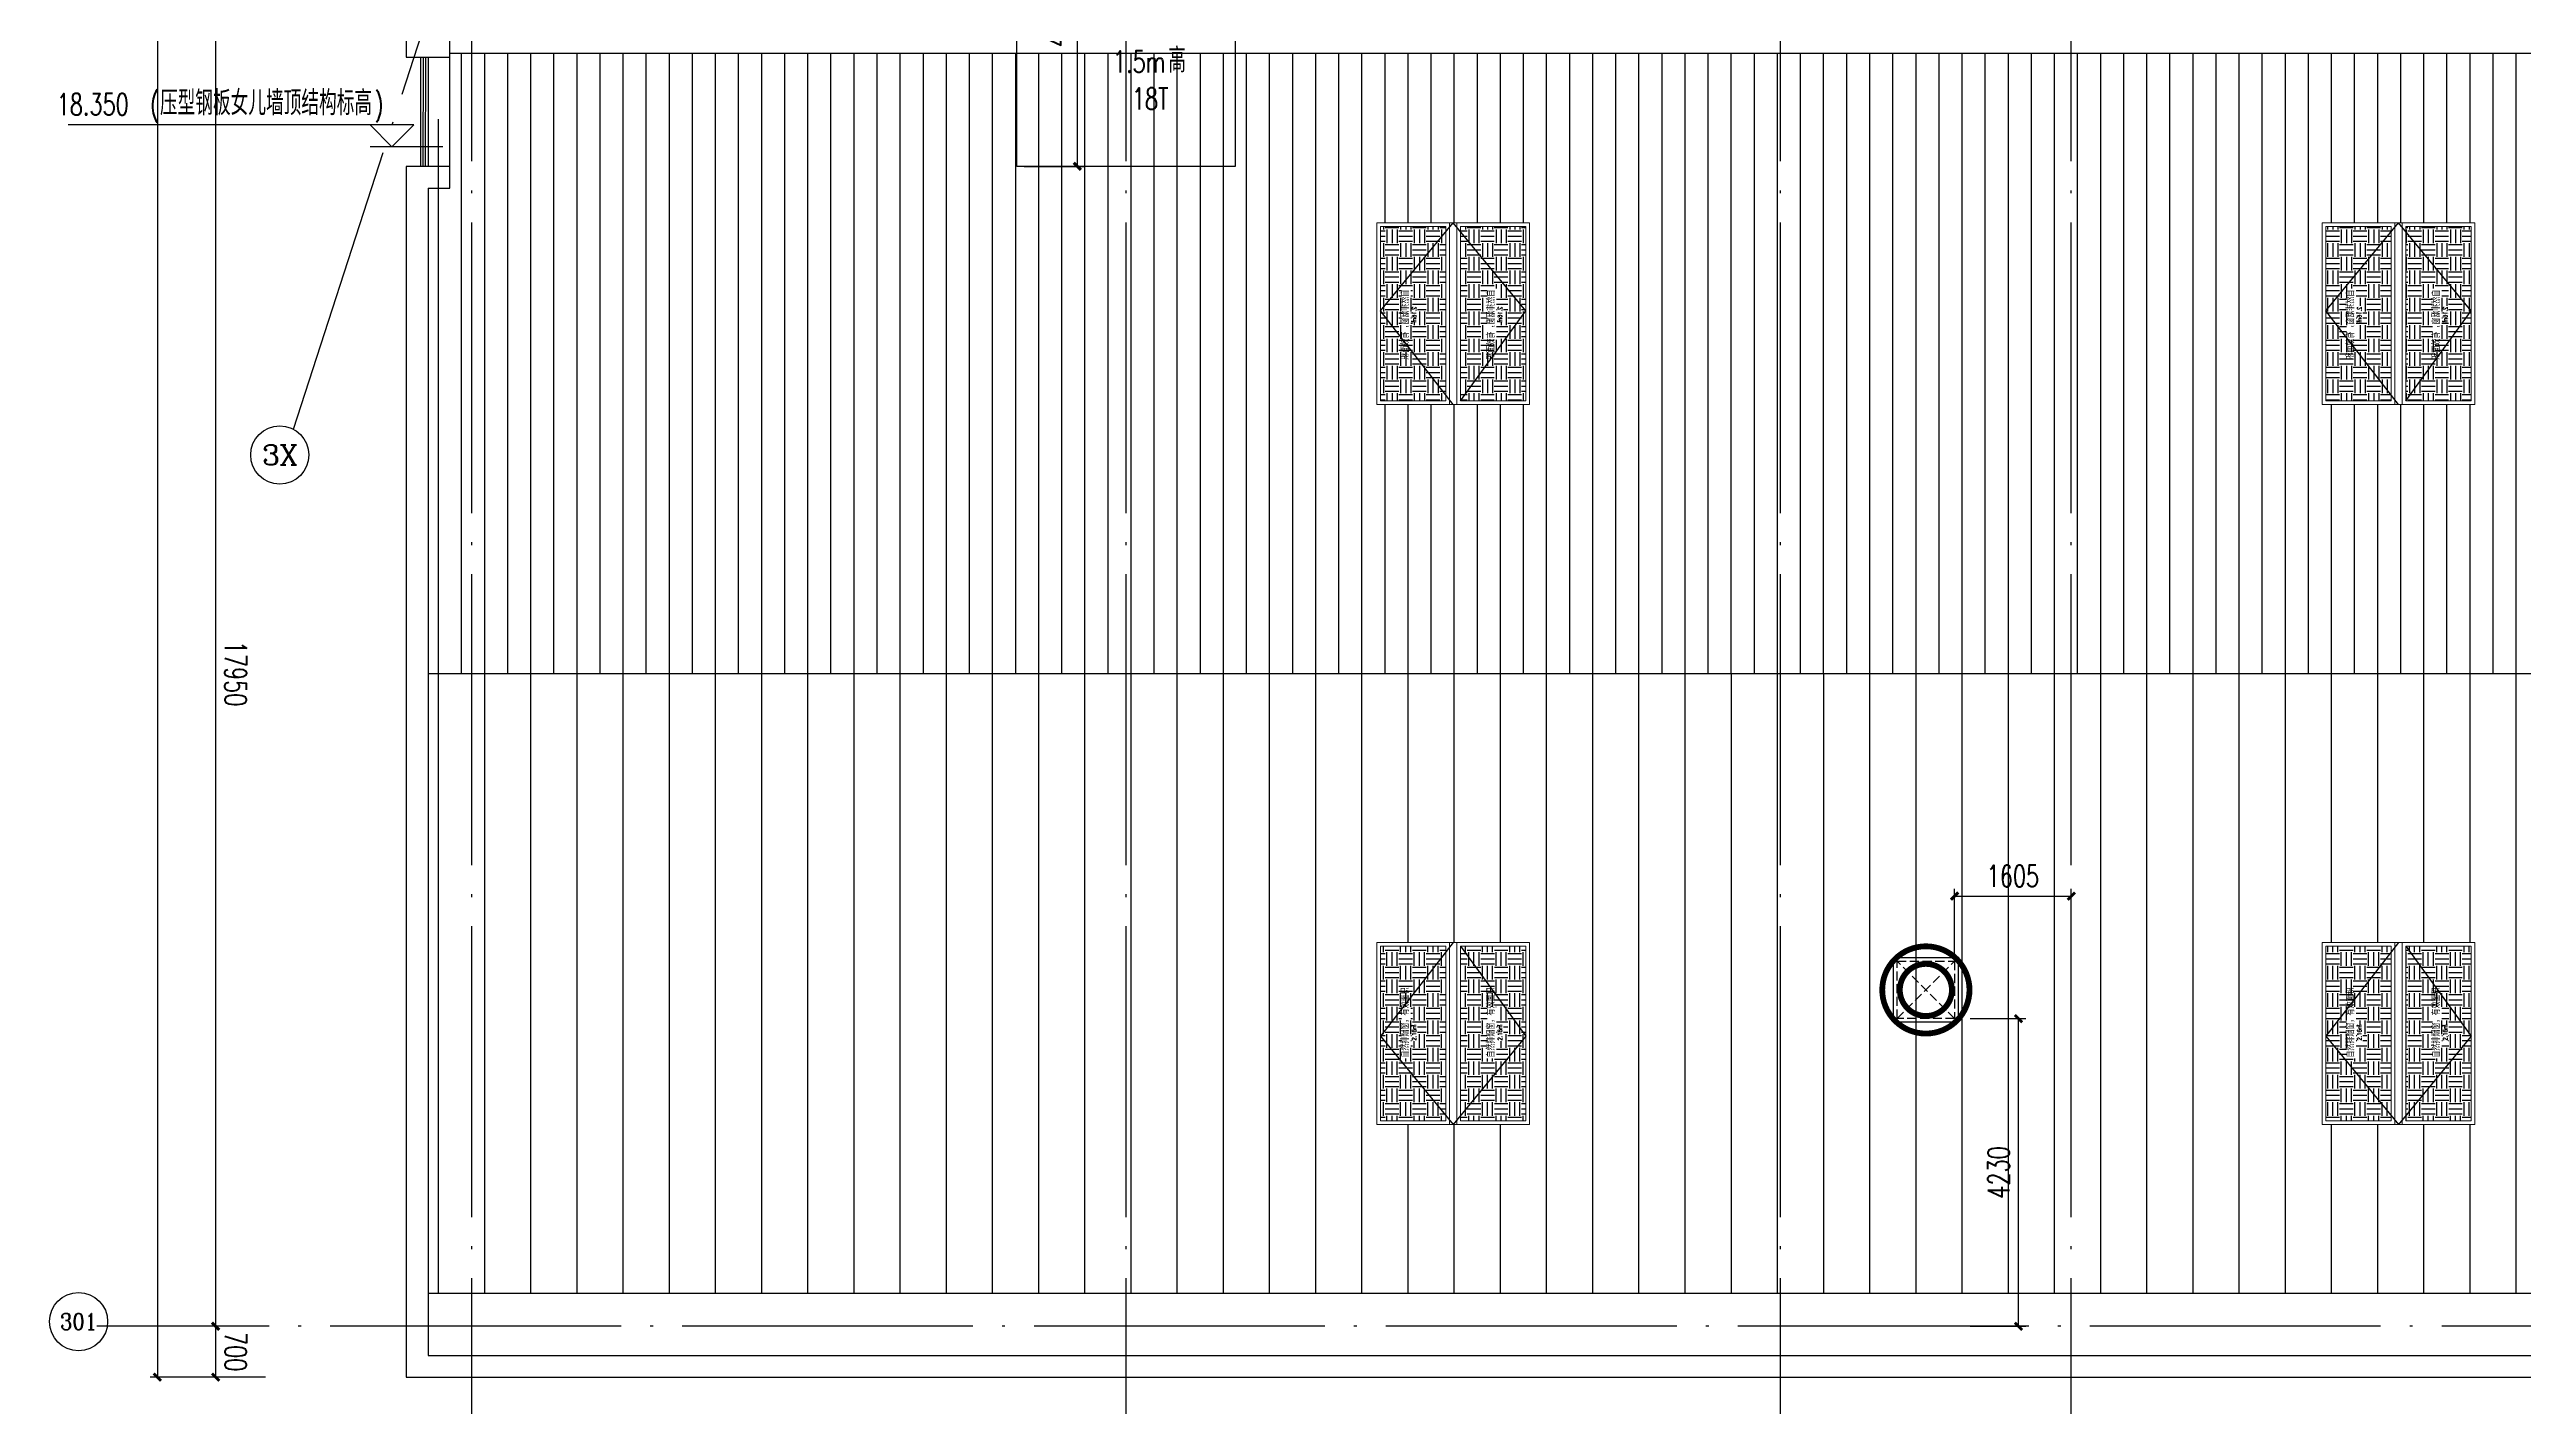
# Model space of a CAD drawing. Extents: x -555607 to 460190, y 498714 to 1664455.
# Drawn here: x 181339 to 215352, y 547830 to 566477 of the extents above; entities that cross this region are included whole.
import ezdxf
from ezdxf.enums import TextEntityAlignment as Align

# ---------------------------------------------------------------- set-up
doc = ezdxf.new("R2010")
doc.units = 0
doc.header["$LTSCALE"] = 1000
doc.header["$MEASUREMENT"] = 0
for name, pattern in [('DASH', [0.35, 0.25, -0.1]), ('DOTE', [2.42, 2, -0.2, 0.02, -0.2]), ('HIDDEN', [9.525, 6.35, -3.175])]:
    doc.linetypes.add(name, pattern=pattern)
doc.layers.get('Defpoints').update_dxf_attribs({"color": 210})
for name, color, linetype in [('A-AXIS-D', 1, 'Continuous'), ('A-AXIS-DOTE', 14, 'DOTE'), ('A-AXIS-DP', 126, 'Continuous'), ('A-AXIS-SYMB', 3, 'Continuous'), ('A-HATCH-2', 251, 'Continuous'), ('A-LIN-V', 9, 'Continuous'), ('A-SFCE', 30, 'Continuous'), ('A-WINDOW', 8, 'Continuous'), ('SPACE', 7, 'Continuous'), ('SPACE_HATCH', 8, 'Continuous'), ('参考线', 8, 'Continuous'), ('外框', 1, 'HIDDEN'), ('建-尺寸', 3, 'Continuous'), ('建-文字', 7, 'Continuous'), ('暖通', 7, 'Continuous')]:
    doc.layers.add(name, color=color, linetype=linetype)
doc.layers.add('成型线', color=3, linetype='Continuous', lineweight=18)
doc.styles.add('_TCH_AXIS', font='COMPLEX', dxfattribs={"bigfont": 'GBCBIG'})
doc.styles.add('_TCH_DIM', font='SIMPLEX', dxfattribs={"bigfont": 'GBCBIG'})
doc.styles.add('_TCH_DIM_T3', font='SIMPLEX', dxfattribs={"width": 0.705882, "bigfont": 'GBCBIG'})
doc.styles.add('_TCH_SPACE', font='SIMPLEX', dxfattribs={"height": 5, "bigfont": 'GBCBIG'})
doc.styles.add('A-DIM_T3', font='SIMPLEX', dxfattribs={"width": 0.705882, "bigfont": 'GBCBIG'})
doc.styles.add('A-STANDARD', font='SIMPLEX', dxfattribs={"bigfont": 'GBCBIG'})
doc.dimstyles.new('_TCH_ARCH&&100', dxfattribs={"dimtxt": 297.5, "dimasz": 100, "dimexe": 100, "dimexo": 100, "dimgap": 126.25, "dimtad": 1, "dimdec": 0, "dimzin": 0, "dimdsep": 46, "dimtxsty": '_TCH_DIM_T3', "dimblk": 'ARCHTICK', "dimcen": 0.09, "dimclrt": 7, "dimazin": 2, "dimtfac": 1, "dimtdec": 0, "dimtix": 1, "dimtmove": 2, "dimatfit": 3, "dimfxl": 100, "dimtolj": 1, "dimtzin": 0, "dimarcsym": 0})
doc.dimstyles.new('A-DIM&&100', dxfattribs={"dimtxt": 297.5, "dimasz": 100, "dimexe": 100, "dimexo": 100, "dimgap": 126.25, "dimtad": 1, "dimdec": 0, "dimzin": 0, "dimdsep": 46, "dimtxsty": 'A-DIM_T3', "dimblk": 'ARCHTICK', "dimcen": 0.09, "dimclrt": 7, "dimazin": 2, "dimtfac": 1, "dimtdec": 0, "dimtix": 1, "dimtmove": 2, "dimatfit": 3, "dimfxl": 1, "dimtolj": 1, "dimtzin": 0, "dimarcsym": 0})
pattern_1 = [(0, (0, 0), (187.5, 187.5), [187.5, -187.5]), (0, (0, 70.31), (187.5, 187.5), [187.5, -187.5]), (0, (0, 140.62), (187.5, 187.5), [187.5, -187.5]), (90, (23.44, 164.06), (-187.5, 187.5), [187.5, -187.5]), (90, (93.75, 164.06), (-187.5, 187.5), [187.5, -187.5]), (90, (164.06, 164.06), (-187.5, 187.5), [187.5, -187.5])]

# ---------------------------------------------------------------- blocks, each defined once
blk = doc.blocks.new('_ArchTick')
at = {"color": 0, "linetype": 'ByBlock', "const_width": 0.4}
blk.add_lwpolyline([(-0.5, -0.5), (0.5, 0.5)], dxfattribs=at)
blk = doc.blocks.new('*D322')
at = {"layer": 'Defpoints', "color": 0, "transparency": 16777216}
for p in [(-1640, 3060), (1360, 3060), (1360, 2230)]:
    blk.add_point(p, dxfattribs=at)
at = {"layer": '建-尺寸', "color": 0, "lineweight": -2, "transparency": 16777216}
for p, q in [((-1640, 2960), (-1640, 2130)), ((1360, 2960), (1360, 2130)), ((-1640, 2230), (1360, 2230))]:
    blk.add_line(p, q, dxfattribs=at)
at = {"layer": '建-尺寸', "color": 0, "lineweight": -2, "transparency": 16777216, "xscale": 100, "yscale": 100, "zscale": 100, "rotation": 180}
blk.add_blockref('_ArchTick', (-1640, 2230), dxfattribs=at)
at = {"layer": '建-尺寸', "color": 0, "lineweight": -2, "transparency": 16777216, "xscale": 100, "yscale": 100, "zscale": 100}
blk.add_blockref('_ArchTick', (1360, 2230), dxfattribs=at)
at = {"layer": '建-尺寸', "color": 7, "transparency": 16777216, "insert": (-140, 2505), "char_height": 297.5, "attachment_point": 5, "style": 'A-DIM_T3'}
blk.add_mtext('\\A1;3000', dxfattribs=at)
blk = doc.blocks.new('*D323')
at = {"layer": 'Defpoints', "color": 0, "transparency": 16777216}
for p in [(-1640, 3060), (-810, 3060), (-1640, -940)]:
    blk.add_point(p, dxfattribs=at)
at = {"layer": '建-尺寸', "color": 0, "lineweight": -2, "transparency": 16777216}
for p, q in [((-1540, 3060), (-710, 3060)), ((-810, -940), (-810, 3060)), ((-1540, -940), (-710, -940))]:
    blk.add_line(p, q, dxfattribs=at)
at = {"layer": '建-尺寸', "color": 0, "lineweight": -2, "transparency": 16777216, "xscale": 100, "yscale": 100, "zscale": 100}
for p, rotation in [((-810, 3060), 90), ((-810, -940), 270)]:
    blk.add_blockref('_ArchTick', p, dxfattribs=dict(at, rotation=rotation))
at = {"layer": '建-尺寸', "color": 7, "transparency": 16777216, "insert": (-1085, 1060), "char_height": 297.5, "attachment_point": 5, "rotation": 90, "style": 'A-DIM_T3'}
blk.add_mtext('\\A1;4000', dxfattribs=at)
blk = doc.blocks.new('*D374')
at = {"layer": 'A-AXIS-D', "color": 0, "lineweight": -2, "transparency": 16777216}
for p, q in [((184311, 566870), (183524, 566870)), ((183624, 566870), (183624, 548920)), ((184311, 548920), (183524, 548920))]:
    blk.add_line(p, q, dxfattribs=at)
at = {"layer": 'Defpoints', "color": 0, "transparency": 16777216}
for p in [(184411, 566870), (183624, 548920), (184411, 548920)]:
    blk.add_point(p, dxfattribs=at)
at = {"layer": 'A-AXIS-D', "color": 0, "lineweight": -2, "transparency": 16777216, "xscale": 100, "yscale": 100, "zscale": 100}
for p, rotation in [((183624, 566870), 90), ((183624, 548920), 270)]:
    blk.add_blockref('_ArchTick', p, dxfattribs=dict(at, rotation=rotation))
at = {"layer": 'A-AXIS-D', "color": 7, "transparency": 16777216, "insert": (183899, 557895), "char_height": 297.5, "attachment_point": 5, "rotation": 270, "style": 'A-DIM_T3'}
blk.add_mtext('\\A1;17950', dxfattribs=at)
blk = doc.blocks.new('*D375')
at = {"layer": 'A-AXIS-D', "color": 0, "lineweight": -2, "transparency": 16777216}
for p, q in [((184311, 548920), (183524, 548920)), ((183624, 548920), (183624, 548220)), ((184311, 548220), (183524, 548220))]:
    blk.add_line(p, q, dxfattribs=at)
at = {"layer": 'Defpoints', "color": 0, "transparency": 16777216}
for p in [(184411, 548920), (183624, 548220), (184411, 548220)]:
    blk.add_point(p, dxfattribs=at)
at = {"layer": 'A-AXIS-D', "color": 0, "lineweight": -2, "transparency": 16777216, "xscale": 100, "yscale": 100, "zscale": 100}
for p, rotation in [((183624, 548920), 90), ((183624, 548220), 270)]:
    blk.add_blockref('_ArchTick', p, dxfattribs=dict(at, rotation=rotation))
at = {"layer": 'A-AXIS-D', "color": 7, "transparency": 16777216, "insert": (183899, 548570), "char_height": 297.5, "attachment_point": 5, "rotation": 270, "style": 'A-DIM_T3'}
blk.add_mtext('\\A1;700', dxfattribs=at)
blk = doc.blocks.new('*D436')
at = {"layer": 'A-AXIS-D', "color": 0, "lineweight": -2, "transparency": 16777216}
for p, q in [((184211, 621420), (182724, 621420)), ((182824, 621420), (182824, 548220)), ((184211, 548220), (182724, 548220))]:
    blk.add_line(p, q, dxfattribs=at)
at = {"layer": 'Defpoints', "color": 0, "transparency": 16777216}
for p in [(184311, 621420), (182824, 548220), (184311, 548220)]:
    blk.add_point(p, dxfattribs=at)
at = {"layer": 'A-AXIS-D', "color": 0, "lineweight": -2, "transparency": 16777216, "xscale": 100, "yscale": 100, "zscale": 100}
for p, rotation in [((182824, 621420), 90), ((182824, 548220), 270)]:
    blk.add_blockref('_ArchTick', p, dxfattribs=dict(at, rotation=rotation))
at = {"layer": 'A-AXIS-D', "color": 7, "transparency": 16777216, "insert": (183099, 584820), "char_height": 297.5, "attachment_point": 5, "rotation": 270, "style": 'A-DIM_T3'}
blk.add_mtext('\\A1;73200', dxfattribs=at)
blk = doc.blocks.new('44')
blk.add_wipeout([(277446, 745270), (279946, 745270), (279946, 747370), (277446, 747370)]).dxf.layer = '参考线'
at = {"layer": 'SPACE_HATCH'}
h = blk.add_hatch(dxfattribs=at)
h.set_pattern_fill('土壤', color=250, scale=50, style=0)
h.set_pattern_definition(pattern_1)
h.paths.add_polyline_path([(277496, 746420), (279896, 746420), (279896, 747320), (277496, 747320)])
h.paths.add_polyline_path([(278352, 746904), (279057, 746904), (279057, 747034), (278352, 747034)])
h.paths.add_polyline_path([(278591, 746811), (278817, 746811), (278817, 746895), (278591, 746895)])
h = blk.add_hatch(dxfattribs=at)
h.set_pattern_fill('土壤', color=250, scale=50, style=0)
h.set_pattern_definition(pattern_1)
h.paths.add_polyline_path([(277496, 746220), (279896, 746220), (279896, 745320), (277496, 745320)])
h.paths.add_polyline_path([(278352, 745724), (279057, 745724), (279057, 745854), (278352, 745854)])
h.paths.add_polyline_path([(278591, 745631), (278817, 745631), (278817, 745715), (278591, 745715)])
at = {"layer": '外框', "color": 250}
for points in [[(279946, 746320), (278658, 747320), (277446, 746320)], [(279896, 746220), (278658, 745320), (277446, 746320)]]:
    blk.add_lwpolyline(points, dxfattribs=at)
at = {"layer": '成型线', "color": 8}
for p, q in [((279946, 745270), (279946, 747370)), ((277446, 746370), (279946, 746370)), ((277446, 746270), (279946, 746270)), ((277496, 746420), (279896, 746420)), ((277496, 746220), (279896, 746220))]:
    blk.add_line(p, q, dxfattribs=at)
for points in [[(279946, 745270), (277446, 745270), (277446, 747370), (279946, 747370)], [(277496, 746420), (277496, 747320), (279896, 747320), (279896, 746420)], [(279896, 746220), (279896, 745320), (277496, 745320), (277496, 746220)]]:
    blk.add_lwpolyline(points, dxfattribs=at)
at = {"layer": 'SPACE', "color": 250, "style": '_TCH_SPACE'}
for p in [(278365, 746930), (278365, 745750)]:
    blk.add_text('自然排烟窗，有效面积', height=96.5, dxfattribs=at).set_placement(p)
at = {"layer": 'SPACE', "color": 250, "style": '_TCH_SPACE', "width": 0.705882}
for s, height, p in [('2.16m', 59.5, (278600, 746828)), ('2', 29.8, (278792, 746863)), ('2.16m', 59.5, (278600, 745648)), ('2', 29.8, (278792, 745683))]:
    blk.add_text(s, height=height, dxfattribs=at).set_placement(p)
blk = doc.blocks.new('frtt')
at = {"layer": 'A-LIN-V', "xscale": -1, "rotation": 90}
blk.add_blockref('44', (1112916, 997966), dxfattribs=at)
at = {"layer": 'A-LIN-V', "rotation": 90}
blk.add_blockref('44', (1112916, 430674), dxfattribs=at)
blk = doc.blocks.new('242343243')
at = {"layer": 'A-WINDOW'}
for p in [(-165950, -156425), (-152950, -156425)]:
    blk.add_blockref('frtt', p, dxfattribs=at)
blk = doc.blocks.new('fengji')
at = {"layer": '暖通', "color": 7, "linetype": 'DASH', "ltscale": 0.5}
for p, q in [((-395, 395), (395, -395)), ((395, 395), (-395, -395))]:
    blk.add_line(p, q, dxfattribs=at)
at = {"layer": '暖通', "color": 7, "const_width": 79.8}
for points in [[(0, -600, -1), (0, 600, -1)], [(0, -600, 1), (0, 600, 1)]]:
    blk.add_lwpolyline(points, format="xyb", dxfattribs=at)
at = {"layer": '暖通', "color": 7, "ltscale": 0.5}
blk.add_lwpolyline([(-445, 445), (445, 445), (445, -445), (-445, -445)], close=True, dxfattribs=at)
at = {"layer": '暖通', "color": 7, "linetype": 'DASH', "const_width": 79.8}
for points in [[(0, -358, -1), (0, 358, -1)], [(0, -358, 1), (0, 358, 1)]]:
    blk.add_lwpolyline(points, format="xyb", dxfattribs=at)
at = {"layer": '暖通', "color": 7, "linetype": 'DASH', "ltscale": 0.5}
blk.add_lwpolyline([(-395, 395), (395, 395), (395, -395), (-395, -395)], close=True, dxfattribs=at)
blk = doc.blocks.new('*D736')
at = {"layer": 'A-AXIS-DP', "color": 0, "lineweight": -2, "transparency": 16777216}
for p, q in [((207755, 553150), (208520, 553150)), ((208420, 548920), (208420, 553150)), ((207755, 548920), (208520, 548920))]:
    blk.add_line(p, q, dxfattribs=at)
at = {"layer": 'Defpoints', "color": 0, "transparency": 16777216}
for p in [(207655, 553150), (208420, 553150), (207655, 548920)]:
    blk.add_point(p, dxfattribs=at)
at = {"layer": 'A-AXIS-DP', "color": 0, "lineweight": -2, "transparency": 16777216, "xscale": 100, "yscale": 100, "zscale": 100}
for p, rotation in [((208420, 553150), 90), ((208420, 548920), 270)]:
    blk.add_blockref('_ArchTick', p, dxfattribs=dict(at, rotation=rotation))
at = {"layer": 'A-AXIS-DP', "color": 7, "transparency": 16777216, "insert": (208145, 551035), "char_height": 297.5, "attachment_point": 5, "rotation": 90, "style": '_TCH_DIM_T3'}
blk.add_mtext('\\A1;4230', dxfattribs=at)
blk = doc.blocks.new('*D835')
at = {"layer": 'A-AXIS-DP', "color": 0, "lineweight": -2, "transparency": 16777216}
for p, q in [((207541, 554040), (207541, 554935)), ((207541, 554835), (209146, 554835)), ((209146, 554040), (209146, 554935))]:
    blk.add_line(p, q, dxfattribs=at)
at = {"layer": 'Defpoints', "color": 0, "transparency": 16777216}
for p in [(209146, 554835), (207541, 553940), (209146, 553940)]:
    blk.add_point(p, dxfattribs=at)
at = {"layer": 'A-AXIS-DP', "color": 0, "lineweight": -2, "transparency": 16777216, "xscale": 100, "yscale": 100, "zscale": 100, "rotation": 180}
blk.add_blockref('_ArchTick', (207541, 554835), dxfattribs=at)
at = {"layer": 'A-AXIS-DP', "color": 0, "lineweight": -2, "transparency": 16777216, "xscale": 100, "yscale": 100, "zscale": 100}
blk.add_blockref('_ArchTick', (209146, 554835), dxfattribs=at)
at = {"layer": 'A-AXIS-DP', "color": 7, "transparency": 16777216, "insert": (208343, 555110), "char_height": 297.5, "attachment_point": 5, "style": '_TCH_DIM_T3'}
blk.add_mtext('\\A1;1605', dxfattribs=at)
blk = doc.blocks.new('G$CEFEEA2CC')
blk.add_lwpolyline([(-1640, 3060), (1360, 3060), (1360, -940), (-1640, -940)], close=True)
at = {"layer": '建-文字', "style": 'A-STANDARD'}
for s, height, p in [('成品露天屋顶水箱', 337.59, (-750, 840)), ('高', 337.6, (440, 350))]:
    blk.add_text(s, height=height, dxfattribs=at).set_placement(p)
at = {"layer": '建-文字', "style": 'A-STANDARD', "width": 0.705882}
for s, p in [('1.5m', (-320, 350)), ('18T', (-60, -160))]:
    blk.add_text(s, height=297.5, dxfattribs=at).set_placement(p)
at = {"layer": '建-尺寸'}
for p1, p2, text, picture, middle in [((-1640, -940), (-1640, 3060), '4000', '*D323', (-1085, 1060)), ((-1640, 3060), (1360, 3060), '3000', '*D322', (-140, 2505))]:
    dim = blk.add_aligned_dim(p1=p1, p2=p2, distance=-830, text=text, dimstyle='A-DIM&&100', dxfattribs=at)
    dim.commit()
    dim.dimension.update_dxf_attribs({"geometry": picture, "text_midpoint": middle})
blk = doc.blocks.new('2312321321')
at = {"layer": '暖通', "rotation": 180}
blk.add_blockref('fengji', (207145.8, 553545), dxfattribs=at)
at = {"layer": 'A-AXIS-DP'}
for p1, p2, distance, picture, middle in [((207540.8, 553940), (209145.8, 553940), 895, '*D835', (208343.3, 555110)), ((207654.7, 548920), (207654.7, 553150), -765.3, '*D736', (208145, 551035))]:
    dim = blk.add_aligned_dim(p1=p1, p2=p2, distance=distance, dimstyle='_TCH_ARCH&&100', dxfattribs=at)
    dim.commit()
    dim.dimension.update_dxf_attribs({"geometry": picture, "text_midpoint": middle})

msp = doc.modelspace()

# ---------------------------------------------------------------- hatches: boundary and pattern name
at = {"layer": 'A-HATCH-2'}
h = msp.add_hatch(dxfattribs=at)
h.set_pattern_fill('ANSI31', color=250, scale=200, angle=45)
h.set_pattern_definition([(90, (0, 0), (-317.5, 0), [])])
h.paths.add_polyline_path([(186845.8, 565520), (186545.8, 565520), (186545.8, 557895), (200954.9, 557895), (233880, 557895), (366415.7, 557895), (371645.8, 557895), (371645.8, 566420), (186845.8, 566420)])
h = msp.add_hatch(dxfattribs=at)
h.set_pattern_fill('ANSI31', color=250, scale=400, angle=45)
h.set_pattern_definition([(90, (0, 0), (-635, 0), [])])
h.paths.add_polyline_path([(233880, 557895), (366415.7, 557895), (371645.8, 557895), (371645.8, 549370), (186545.8, 549370), (186545.8, 557895), (221250, 557895)])

# ---------------------------------------------------------------- linework, layer by layer
at = {"layer": 'A-AXIS-D'}
for centre in [(184506.6, 560901.6), (181739.1, 548984.3)]:
    msp.add_circle(centre, 400, dxfattribs=at)
at = {"layer": 'A-AXIS-DOTE', "color": 250, "ltscale": 2}
for p, q in [((187145.8, 540740), (187145.8, 626955)), ((196145.8, 540740), (196145.8, 626224)), ((205145.8, 540740), (205145.8, 626224)), ((209145.8, 540740), (209145.8, 626220)), ((377960, 548920), (181990, 548920))]:
    msp.add_line(p, q, dxfattribs=at)
msp.add_lwpolyline([(184694.9, 561257.2), (206338.9, 627964.4)], dxfattribs=at)
at = {"layer": 'A-AXIS-SYMB', "color": 8}
for p, q in [((186349.2, 565440), (181595.9, 565440)), ((186049.2, 565140), (185749.2, 565440)), ((186049.2, 565140), (186349.2, 565440)), ((186749.2, 565140), (185749.2, 565140))]:
    msp.add_line(p, q, dxfattribs=at)
at = {"layer": 'A-LIN-V', "color": 8}
for points in [[(371645.8, 566420), (186845.8, 566420)], [(371645.8, 549370), (186545.8, 549370)]]:
    msp.add_lwpolyline(points, dxfattribs=at)
at = {"layer": 'A-SFCE', "color": 8}
for p, q in [((186845.8, 564570), (186845.8, 566670)), ((186545.8, 566370), (186545.8, 564870)), ((186545.8, 564570), (186845.8, 564570))]:
    msp.add_line(p, q, dxfattribs=at)
for points in [[(371945.8, 548220), (371945.8, 621419.9), (203778.7, 621420), (186245.8, 567383.3), (186245.8, 566370), (186845.8, 566370)], [(186545.8, 564570), (186545.8, 548519.9), (371645.8, 548519.9), (371645.8, 621119.9), (203996.8, 621120), (186545.8, 567335.8), (186545.8, 566670), (186845.8, 566670)], [(186845.8, 564870), (186245.8, 564870), (186245.8, 548219.9), (371945.8, 548219.9)], [(186545.8, 557895), (371645.8, 557895)]]:
    msp.add_lwpolyline(points, dxfattribs=at)
at = {"layer": 'A-WINDOW'}
for p, q in [((186445.8, 564870.3), (186448.9, 566370)), ((186478.8, 564870.2), (186481.9, 566370)), ((186512.8, 564870.1), (186515.9, 566370))]:
    msp.add_line(p, q, dxfattribs=at)

# ---------------------------------------------------------------- block references
msp.add_blockref('G$CEFEEA2CC', (196285.8, 565810))

# ---------------------------------------------------------------- texts
at = {"layer": 'A-AXIS-D', "color": 7, "style": '_TCH_AXIS'}
for s, height, p, p2 in [('3X', 276.42, (184263.1, 560763.4), (184750.2, 560763.4)), ('301', 224.46, (181482.6, 548872.1), (181995.6, 548872.1))]:
    msp.add_text(s, height=height, dxfattribs=at).set_placement(p, p2, align=Align.FIT)
at = {"layer": 'A-AXIS-SYMB', "color": 8, "style": '_TCH_DIM', "width": 0.705882}
for s, p in [('18.350', (181439.2, 565573.3)), ('(', (182719.2, 565573.3)), (')', (185808.2, 565573.3))]:
    msp.add_text(s, height=297.5, dxfattribs=at).set_placement(p)
at = {"layer": 'A-AXIS-SYMB', "color": 8, "style": '_TCH_DIM'}
msp.add_text('压型钢板女儿墙顶结构标高', height=337.589, dxfattribs=at).set_placement((182859.2, 565573.3))

# ---------------------------------------------------------------- dimensions: what is measured, and where the dimension line sits
at = {"layer": 'A-AXIS-D'}
for base, p1, p2, text, picture, middle in [((182824.2, 548219.9), (184310.6, 621420), (184310.6, 548219.9), '73200', '*D436', (183099.2, 584820)), ((183624.2, 548920), (184410.6, 566870), (184410.6, 548920), '17950', '*D374', (183899.2, 557895)), ((183624.2, 548219.9), (184410.6, 548920), (184410.6, 548219.9), '700', '*D375', (183899.2, 548570))]:
    dim = msp.add_linear_dim(base=base, p1=p1, p2=p2, angle=270, text=text, dimstyle='A-DIM&&100', dxfattribs=at)
    dim.commit()
    dim.dimension.update_dxf_attribs({"geometry": picture, "text_midpoint": middle, "dimtype": 129, "text_rotation": 270})

# ---------------------------------------------------------------- next in the draw order: block references
at = {"layer": 'A-WINDOW'}
msp.add_blockref('242343243', (0, 0), dxfattribs=at)

# ---------------------------------------------------------------- next in the draw order: block references
at = {"layer": '暖通', "color": 7}
msp.add_blockref('2312321321', (0, 0), dxfattribs=at)

doc.saveas('drawing.dxf')
